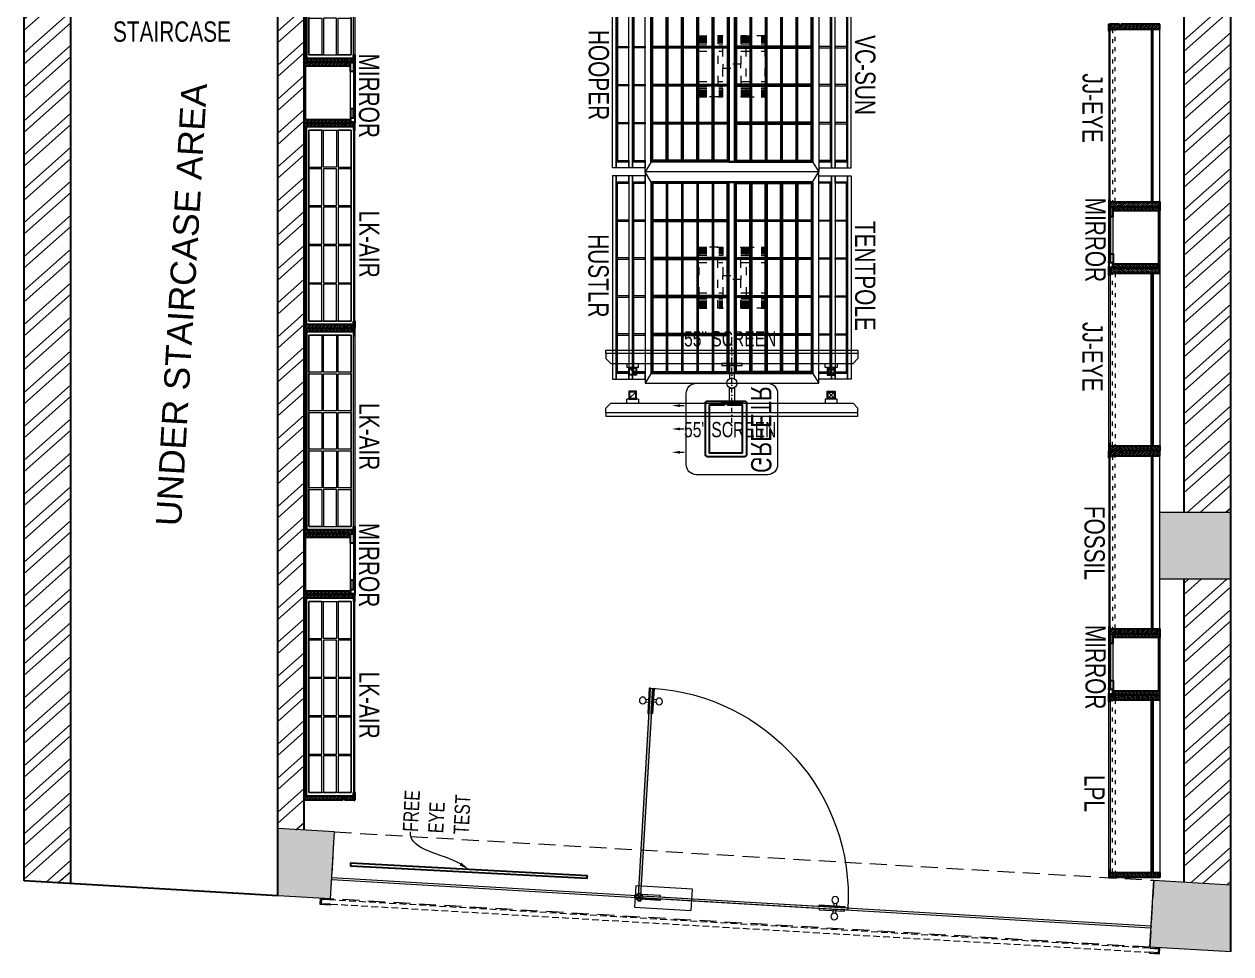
# Model space of a CAD drawing. Header units: feet. Extents: x 4257294 to 4264987, y -5465503 to -5449918.
# Drawn here: x 4258154 to 4264094, y -5465483 to -5460907 of the extents above; entities that cross this region are included whole.
import ezdxf
from ezdxf import colors
from ezdxf.entities.mleader import LeaderData, LeaderLine
from ezdxf.math import Vec2, Vec3

# ---------------------------------------------------------------- set-up
doc = ezdxf.new("R2010")
doc.units = ezdxf.units.FT
doc.header["$LTSCALE"] = 33
doc.header["$MEASUREMENT"] = 0
for name, pattern in [('ACAD_ISO03W100', [30, 12, -18]), ('DASHDOT2', [0.5, 0.25, -0.125, 0, -0.125]), ('HIDDEN', [9.525, 6.35, -3.175]), ('HIDDENX2', [0.75, 0.5, -0.25])]:
    doc.linetypes.add(name, pattern=pattern)
for name, color, linetype, lineweight in [('A-COL', 243, 'Continuous', 9), ('A-Glazing', 4, 'Continuous', 20), ('A-shutter', 8, 'Continuous', 18), ('A-STAIR', 6, 'Continuous', 5), ('beam', 90, 'Continuous', 9), ('column hatch', 5, 'Continuous', 0), ('Glazing', 141, 'Continuous', 15), ('LENS-DIM', 252, 'Continuous', 5), ('LENS-TEXT', 31, 'Continuous', 5), ('LENS_TEXT', 31, 'Continuous', 5), ('LK-EQPMT', 3, 'Continuous', 18), ('LK-FF&E FLOOR', 1, 'Continuous', 9), ('LK-FF&E WALL', 1, 'Continuous', 9), ('LK-IT', 3, 'Continuous', 18), ('LN-ELEVATION-1', 81, 'Continuous', 25), ('LN-ELEVATION-2', 103, 'Continuous', 20), ('LN-ELEVATION-3', 125, 'Continuous', 18), ('LN-ELEVATION-4', 145, 'Continuous', 13), ('LN-ELEVATION-5', 167, 'Continuous', 5), ('LN-HATCH', 251, 'Continuous', 0), ('PLANO-TXT', 252, 'Continuous', 5), ('rolling shutter', 1, 'Continuous', 5)]:
    doc.layers.add(name, color=color, linetype=linetype, lineweight=lineweight)
doc.layers.add('A-WALL', color=1, linetype='Continuous')
doc.styles.add('LK TXT', font='GILC____.TTF', dxfattribs={"height": 100})
doc.styles.add('PDF ArialMT', font='arial.ttf')
doc.styles.get("Standard").update_dxf_attribs({"font": 'GILC____.TTF'})
pattern_1 = [(45, (7858558.917, 3503823.203), (-4.4901280605, 4.4901280605), [])]
pattern_2 = [(225, (-10889854.33, 5277385.66), (88.2999593, -88.2999593), []), (225, (-10889913.2, 5277385.66), (88.2999593, -88.2999593), [])]
pattern_3 = [(45, (4208834.247, 1706614.74), (-4.4901280605, 4.4901280605), [])]
pattern_4 = [(45, (4209134.247, 1706614.74), (-4.4901280605, 4.4901280605), [])]

# ---------------------------------------------------------------- blocks, each defined once
blk = doc.blocks.new('VC HD 1010')
at = {"layer": 'LN-HATCH', "ltscale": 0.5}
h = blk.add_hatch(dxfattribs=at)
h.set_pattern_fill('ANSI31', color=256, scale=2)
h.set_pattern_definition([(45, (3761554.586, 1795022.936), (-4.490128061, 4.490128061), [])])
h.paths.add_polyline_path([(-505.2, 24), (-505.2, -166), (-499.2, -166), (-499.2, -176), (-505.2, -176), (-505.2, -220), (-487.2, -220), (-487.2, 24)])
h = blk.add_hatch(dxfattribs=at)
h.set_pattern_fill('ANSI31', color=256, scale=2)
h.set_pattern_definition(pattern_1)
h.paths.add_polyline_path([(504.8, 24), (504.8, -166), (498.8, -166), (498.8, -176), (504.8, -176), (504.8, -220), (486.8, -220), (486.8, 24)])
h = blk.add_hatch(dxfattribs=at)
h.set_pattern_fill('ANSI31', color=256, scale=2)
h.set_pattern_definition([(45, (7858741.917, 3503823.203), (-4.4901280605, 4.4901280605), [])])
h.paths.add_polyline_path([(-470.2, -220), (-470.2, -226), (-505.2, -226), (-505.2, -220)])
h = blk.add_hatch(dxfattribs=at)
h.set_pattern_fill('ANSI31', color=256, scale=2)
h.set_pattern_definition(pattern_1)
h.paths.add_polyline_path([(476.8, -220), (476.8, -226), (511.8, -226), (511.8, -220)])
at = {"layer": 'LN-ELEVATION-1', "ltscale": 0.5}
for points in [[(-505.2, 24), (-505.2, -166), (-499.2, -166), (-499.2, -176), (-505.2, -176), (-505.2, -220), (-487.2, -220), (-487.2, 24)], [(486.8, 12), (-487.2, 12), (-487.2, 18), (486.8, 18)], [(504.8, 24), (504.8, -166), (498.8, -166), (498.8, -176), (504.8, -176), (504.8, -220), (486.8, -220), (486.8, 24)], [(-470.2, -220), (-470.2, -226), (-505.2, -226), (-505.2, -220)], [(469.8, -220), (469.8, -226), (504.8, -226), (504.8, -220)]]:
    blk.add_lwpolyline(points, close=True, dxfattribs=at)
at = {"layer": 'LN-ELEVATION-2', "ltscale": 0.5}
blk.add_lwpolyline([(470.2, 0), (-470.2, 0), (-470.2, -208), (470.2, -208)], close=True, dxfattribs=at)
at = {"layer": 'LN-ELEVATION-3', "ltscale": 0.5}
for p, q in [((-487.2, 24), (486.8, 24)), ((-470.2, -220), (469.8, -220)), ((469.8, -226), (-470.2, -226))]:
    blk.add_line(p, q, dxfattribs=at)
for points in [[(-470.2, 0), (-288.5, 0), (-288.5, -64), (-470.2, -64)], [(-280.5, 0), (-98.8, 0), (-98.8, -64), (-280.5, -64)], [(-90.8, 0), (90.8, 0), (90.8, -64), (-90.8, -64)], [(98.8, 0), (280.5, 0), (280.5, -64), (98.8, -64)], [(288.5, 0), (470.2, 0), (470.2, -64), (288.5, -64)], [(-470.2, -136), (-288.5, -136), (-288.5, -72), (-470.2, -72)], [(-280.5, -72), (-98.8, -72), (-98.8, -136), (-280.5, -136)], [(-90.8, -72), (90.8, -72), (90.8, -136), (-90.8, -136)], [(98.8, -72), (280.5, -72), (280.5, -136), (98.8, -136)], [(288.5, -72), (470.2, -72), (470.2, -136), (288.5, -136)], [(-470.2, -144), (-288.5, -144), (-288.5, -208), (-470.2, -208)], [(-280.5, -144), (-98.8, -144), (-98.8, -208), (-280.5, -208)], [(-90.8, -144), (90.8, -144), (90.8, -208), (-90.8, -208)], [(98.8, -144), (280.5, -144), (280.5, -208), (98.8, -208)], [(288.5, -144), (470.2, -144), (470.2, -208), (288.5, -208)]]:
    blk.add_lwpolyline(points, close=True, dxfattribs=at)
blk = doc.blocks.new('MIRROR')
at = {"layer": 'LN-HATCH', "ltscale": 0.5}
h = blk.add_hatch(dxfattribs=at)
h.set_pattern_fill('ANSI31', color=256, scale=2)
h.set_pattern_definition([(45, (4060433.7416, 1708720.787), (-4.4901280605, 4.4901280605), [])])
h.paths.add_polyline_path([(212.9, 101.3), (230.9, 101.3), (230.9, -127.7), (212.9, -127.7)])
h.paths.add_polyline_path([(230.9, 95.3), (494.9, 95.3), (494.9, 101.3), (230.9, 101.3)])
h.paths.add_polyline_path([(512.9, 101.3), (494.9, 101.3), (494.9, -127.7), (512.9, -127.7)])
at = {"layer": 'Defpoints'}
blk.add_lwpolyline([(512.9, 101.3), (212.9, 101.3), (212.9, -148.7), (512.9, -148.7)], close=True, dxfattribs=at)
at = {"layer": 'LN-ELEVATION-1'}
for points in [[(212.9, 101.3), (230.9, 101.3), (230.9, -127.7), (212.9, -127.7)], [(230.9, 95.3), (494.9, 95.3), (494.9, 101.3), (230.9, 101.3)], [(512.9, 101.3), (494.9, 101.3), (494.9, -127.7), (512.9, -127.7)], [(259.9, -141.7), (259.9, -127.7), (214.9, -127.7), (214.9, -148.7), (223.9, -148.7), (223.9, -147.2), (216.4, -147.2), (216.4, -141.7)], [(442.9, -141.7), (442.9, -127.7), (487.9, -127.7), (487.9, -148.7), (478.9, -148.7), (478.9, -147.2), (486.4, -147.2), (486.4, -141.7)], [(504.9, -148.7), (504.9, -147.2), (509.4, -147.2), (509.4, -129.2), (487.9, -129.2), (487.9, -127.7), (510.9, -127.7), (510.9, -148.7)]]:
    blk.add_lwpolyline(points, close=True, dxfattribs=at)
at = {"layer": 'LN-ELEVATION-2', "color": 4, "lineweight": 0}
blk.add_lwpolyline([(216.4, -141.7), (486.4, -141.7), (486.4, -147.2), (216.4, -147.2)], close=True, dxfattribs=at)
at = {"layer": 'LN-ELEVATION-2'}
blk.add_lwpolyline([(259.9, -141.7), (442.9, -141.7), (442.9, -127.7), (259.9, -127.7)], close=True, dxfattribs=at)
at = {"layer": 'LN-ELEVATION-4', "ltscale": 0.5}
blk.add_line((478.9, -148.7), (223.9, -148.7), dxfattribs=at)
blk = doc.blocks.new('*U45')
at = {"layer": 'A-shutter', "color": 5, "ltscale": 10}
for points in [[(41038450.5, -1561539.2), (41038450.5, -1561544.2), (41038405.5, -1561544.2), (41038405.5, -1561564.2), (41038450.5, -1561564.2), (41038450.5, -1561569.2), (41038400.5, -1561569.2), (41038400.5, -1561539.2)], [(41042490.5, -1561539.2), (41042490.5, -1561544.2), (41042535.5, -1561544.2), (41042535.5, -1561564.2), (41042490.5, -1561564.2), (41042490.5, -1561569.2), (41042540.5, -1561569.2), (41042540.5, -1561539.2)]]:
    blk.add_lwpolyline(points, close=True, dxfattribs=at)
at = {"layer": 'A-shutter', "color": 5, "linetype": 'HIDDENX2', "ltscale": 2}
blk.add_lwpolyline([(41038405.5, -1561544.2), (41038405.5, -1561564.2), (41042535.5, -1561564.2), (41042535.5, -1561544.2)], close=True, dxfattribs=at)
blk = doc.blocks.new('A$C6d6d0015')
at = {"layer": 'column hatch'}
h = blk.add_hatch(color=8, dxfattribs=at)
h.dxf.hatch_style = 1
h.paths.add_polyline_path([(-2030.8, 2065.4), (-2415.7, 2065.4), (-2391.2, 1650.4), (-2030.8, 1650.4)])
h.paths.add_polyline_path([(3522.7, 2280.5), (3173.3, 2259.9), (3196.8, 1860.6), (3546.2, 1881.2)])
h.paths.add_polyline_path([(3335.5, 5458.2), (2888.5, 5413.3), (2888.5, 5062.2), (3358.9, 5062.2)])
h.paths.add_polyline_path([(-1734.5, -3463.3), (-2088.8, -3484.2), (-2065.3, -3883.5), (-1710.9, -3862.6)])
h.paths.add_polyline_path([(3854.3, -3349.7), (3504.9, -3370.3), (3527.8, -3759.6), (3877.2, -3739.1)])
h.paths.add_polyline_path([(4102.4, -7562.4), (3753, -7583), (3772.4, -7912.4), (4121.8, -7891.9)])
h.paths.add_polyline_path([(4210.1, -9392.8), (3829.8, -9392.8), (3829.8, -9722.8), (4229.6, -9722.8)])
h.paths.add_polyline_path([(-210.2, -9392.8), (-490.5, -9392.8), (-471, -9722.8), (-210.2, -9722.8)])
at = {"layer": 'LN-HATCH'}
h = blk.add_hatch(dxfattribs=at)
h.set_pattern_fill('ANSI32', color=256, scale=333, angle=180)
h.set_pattern_definition(pattern_2)
h.paths.add_polyline_path([(-1835.7, -3870), (-2065.3, -3883.5), (-1721.4, -9722.8), (-1491, -9722.8)])
h.paths.add_polyline_path([(-2160.8, 1650.4), (-2391.2, 1650.4), (-2088.8, -3484.2), (-1859.2, -3470.7)])
h.paths.add_polyline_path([(-2283.8, 4662.4), (2888.5, 5182.2), (2888.5, 5413.3), (-2580.5, 4863.8), (-2415.7, 2065.4), (-2130.8, 2065.4)])
h.paths.add_polyline_path([(3358.9, 5062.2), (3128.5, 5062.2), (3293.1, 2267), (3522.7, 2280.5)])
h.paths.add_polyline_path([(3546.2, 1881.2), (3316.6, 1867.7), (3624.7, -3363.2), (3854.3, -3349.7)])
h.paths.add_polyline_path([(3877.2, -3739.1), (3647.6, -3752.6), (3872.8, -7576), (4102.4, -7562.4)])
h.paths.add_polyline_path([(4121.8, -7891.9), (3892.2, -7905.4), (3979.8, -9392.8), (4210.1, -9392.8)])
h = blk.add_hatch(dxfattribs=at)
h.set_pattern_fill('ANSI32', color=256, scale=333, angle=180)
h.set_pattern_definition(pattern_2)
h.paths.add_polyline_path([(-713, -3403.2), (-842.8, -3410.8), (-490.5, -9392.8), (-360.2, -9392.8)])
at = {"layer": 'A-COL'}
for p, q in [((3753, -7583), (4102.4, -7562.4)), ((3772.4, -7912.4), (3753, -7583)), ((4121.8, -7891.9), (3772.4, -7912.4)), ((-210.2, -9392.8), (-490.5, -9392.8)), ((-210.2, -9722.8), (-210.2, -9392.8)), ((3829.8, -9722.8), (3829.8, -9392.8)), ((3829.8, -9392.8), (4210.1, -9392.8)), ((-210.2, -9722.8), (-471, -9722.8)), ((4229.6, -9722.8), (3829.8, -9722.8))]:
    blk.add_line(p, q, dxfattribs=at)
at = {"layer": 'A-Glazing'}
blk.add_lwpolyline([(-210.2, -9616.8), (3829.8, -9616.8), (3829.8, -9628.8), (-210.2, -9628.8)], close=True, dxfattribs=at)
at = {"layer": 'A-WALL'}
for p, q in [((4229.6, -9722.8), (3335.5, 5458.2)), ((-1721.4, -9722.8), (-2580.5, 4863.8)), ((-471, -9722.8), (-842.8, -3410.8)), ((-360.2, -9392.8), (-713, -3403.2)), ((3872.8, -7576), (3647.6, -3752.6)), ((-1491, -9722.8), (-1835.7, -3870)), ((3979.8, -9392.8), (3892.2, -7905.4)), ((-471, -9722.8), (-1721.4, -9722.8))]:
    blk.add_line(p, q, dxfattribs=at)
at = {"layer": 'beam', "linetype": 'HIDDEN', "ltscale": 0.4}
blk.add_lwpolyline([(-210.2, -9392.8), (3829.8, -9392.8), (3829.8, -9722.8), (-210.2, -9722.8)], close=True, dxfattribs=at)
at = {"layer": 'rolling shutter'}
blk.add_blockref('*U45', (-41038660.7, 1551816.4), dxfattribs=at)
at = {"layer": 'A-STAIR', "insert": (-1114.5, -7937.5), "char_height": 125, "attachment_point": 4, "rotation": 90, "style": 'PDF ArialMT'}
blk.add_mtext('UNDER STAIRCASE AREA', dxfattribs=at)
blk = doc.blocks.new('Entrance Door')
at = {"layer": 'Glazing', "ltscale": 111}
blk.add_hatch(color=256, dxfattribs=at).paths.add_polyline_path([(18, -34.8), (18, -1235), (30, -1235), (30, -34.8)])
at = {"layer": 'Glazing'}
for p, q in [((30, -54.2), (18, -66.2)), ((1117.8, -31.3), (1117.8, -54.3)), ((1117.8, -89.2), (1117.8, -66.3)), ((1132.8, -31.3), (1132.8, -54.3)), ((1132.8, -89.2), (1132.8, -66.3))]:
    blk.add_line(p, q, dxfattribs=at)
at = {"layer": 'Glazing', "ltscale": 44}
for p, q in [((-4.9, -1156.3), (18, -1156.3)), ((-4.9, -1171.3), (18, -1171.3)), ((52.9, -1156.3), (30, -1156.3)), ((52.9, -1171.3), (30, -1171.3))]:
    blk.add_line(p, q, dxfattribs=at)
at = {"layer": 'Glazing'}
for points in [[(320, -120.5), (0, -120.5), (0, 0), (320, 0)], [(0, -54.2), (142.5, -54.2), (142.5, -46.8), (0, -46.8)], [(0, -66.2), (142.5, -66.2), (142.5, -73.7), (0, -73.7)], [(1180.8, -54.3), (1038.3, -54.3), (1038.3, -46.8), (1180.8, -46.8)], [(1180.8, -66.3), (1038.3, -66.3), (1038.3, -73.8), (1180.8, -73.8)]]:
    blk.add_lwpolyline(points, close=True, dxfattribs=at)
at = {"layer": 'Glazing', "ltscale": 222}
blk.add_lwpolyline([(-1.5, -66.2), (1198.8, -66.2), (1198.8, -54.2), (-1.5, -54.2)], close=True, dxfattribs=at)
at = {"layer": 'Glazing', "ltscale": 111}
blk.add_lwpolyline([(18, -34.8), (18, -1235), (30, -1235), (30, -34.8)], close=True, dxfattribs=at)
at = {"layer": 'Glazing', "ltscale": 44}
for points in [[(18, -1092.5), (18, -1235), (10.5, -1235), (10.5, -1092.5)], [(30, -1092.5), (30, -1235), (37.5, -1235), (37.5, -1092.5)]]:
    blk.add_lwpolyline(points, close=True, dxfattribs=at)
at = {"layer": 'Glazing'}
for centre, radius in [((1125.3, -13.9), 19), ((24, -58.7), 19.8), ((1125.3, -106.6), 19)]:
    blk.add_circle(centre, radius, dxfattribs=at)
at = {"layer": 'Glazing', "ltscale": 44}
for centre in [(-22.4, -1163.8), (70.4, -1163.8)]:
    blk.add_circle(centre, 19, dxfattribs=at)
at = {"layer": 'Glazing', "ltscale": 222}
blk.add_arc((24, -60.2), 1174.8, 270, 359.99955, dxfattribs=at)
blk = doc.blocks.new('JJ SH 900')
at = {"layer": 'LN-HATCH', "ltscale": 0.5}
h = blk.add_hatch(dxfattribs=at)
h.set_pattern_fill('ANSI31', color=256, scale=50)
h.paths.add_polyline_path([(-911.8, 0), (-911.8, -190), (-905.8, -190), (-905.8, -200), (-911.8, -200), (-911.8, -244), (-886.8, -244), (-886.8, 0)])
h = blk.add_hatch(dxfattribs=at)
h.set_pattern_fill('ANSI31', color=256, scale=2)
h.set_pattern_definition(pattern_3)
h.paths.add_polyline_path([(-11.8, 0), (-11.8, -190), (-17.8, -190), (-17.8, -200), (-11.8, -200), (-11.8, -244), (-36.8, -244), (-36.8, 0)])
h = blk.add_hatch(dxfattribs=at)
h.set_pattern_fill('ANSI31', color=256, scale=2)
h.set_pattern_definition(pattern_4)
h.paths.add_polyline_path([(-36.8, -40), (-886.8, -40), (-886.8, -34), (-36.8, -34)])
h = blk.add_hatch(dxfattribs=at)
h.set_pattern_fill('ANSI31', color=256, scale=2)
h.set_pattern_definition(pattern_4)
h.paths.add_polyline_path([(-876.8, -244), (-876.8, -250), (-911.8, -250), (-911.8, -244)])
h = blk.add_hatch(dxfattribs=at)
h.set_pattern_fill('ANSI31', color=256, scale=2)
h.set_pattern_definition(pattern_3)
h.paths.add_polyline_path([(-46.8, -244), (-46.8, -250), (-11.8, -250), (-11.8, -244)])
at = {"layer": 'LN-ELEVATION-1', "ltscale": 0.5}
for points in [[(-911.8, 0), (-911.8, -190), (-905.8, -190), (-905.8, -200), (-911.8, -200), (-911.8, -244), (-886.8, -244), (-886.8, 0)], [(-11.8, 0), (-11.8, -190), (-17.8, -190), (-17.8, -200), (-11.8, -200), (-11.8, -244), (-36.8, -244), (-36.8, 0)], [(-36.8, -40), (-886.8, -40), (-886.8, -34), (-36.8, -34)], [(-876.8, -244), (-876.8, -250), (-911.8, -250), (-911.8, -244)], [(-46.8, -244), (-46.8, -250), (-11.8, -250), (-11.8, -244)]]:
    blk.add_lwpolyline(points, close=True, dxfattribs=at)
at = {"layer": 'LN-ELEVATION-3', "ltscale": 0.5}
for p, q in [((-886.8, 0), (-36.8, 0)), ((-876.8, -244), (-46.8, -244)), ((-46.8, -250), (-876.8, -250))]:
    blk.add_line(p, q, dxfattribs=at)
at = {"layer": 'LN-ELEVATION-4', "linetype": 'ACAD_ISO03W100', "ltscale": 0.05}
blk.add_lwpolyline([(-886.8, -220), (-36.8, -220), (-36.8, -232), (-886.8, -232)], close=True, dxfattribs=at)
blk = doc.blocks.new('ffgd')
at = {"layer": 'LN-ELEVATION-4', "linetype": 'ACAD_ISO03W100', "ltscale": 0.1}
blk.add_lwpolyline([(0, 47.3), (0, -41.5), (-20, -41.5), (-20, 47.3)], close=True, dxfattribs=at)
at = {"layer": 'LN-ELEVATION-5', "linetype": 'ACAD_ISO03W100', "ltscale": 0.1}
for p, q in [((-159.9, 165.7), (-159.9, 47.3)), ((-159.7, 165.7), (-159.7, 47.3)), ((-159.4, 165.7), (-159.4, 47.3)), ((-159, 165.7), (-159, 47.3)), ((-158.5, 165.7), (-158.5, 47.3)), ((-157.9, 165.7), (-157.9, 47.3)), ((-157.1, 165.7), (-157.1, 47.3)), ((-156.1, 165.7), (-156.1, 47.3)), ((-154.1, 165.7), (-154.1, 47.3)), ((-151.1, 165.7), (-151.1, 47.3)), ((-146.1, 165.7), (-146.1, 47.3)), ((-141.1, 165.7), (-141.1, 47.3)), ((-135.1, 165.7), (-135.1, 47.3)), ((-128.1, 165.7), (-128.1, 47.3)), ((-120.1, 165.7), (-120.1, 47.3)), ((-111.1, 165.7), (-111.1, 47.3)), ((-102.1, 165.7), (-102.1, 47.3)), ((-85, 165.7), (-85, 47.3)), ((65, 165.7), (65, 47.3)), ((82.1, 165.7), (82.1, 47.3)), ((91.1, 165.7), (91.1, 47.3)), ((100.1, 165.7), (100.1, 47.3)), ((108.1, 165.7), (108.1, 47.3)), ((115.1, 165.7), (115.1, 47.3)), ((121.1, 165.7), (121.1, 47.3)), ((126.1, 165.7), (126.1, 47.3)), ((131.1, 165.7), (131.1, 47.3)), ((134.1, 165.7), (134.1, 47.3)), ((136.1, 165.7), (136.1, 47.3)), ((137.1, 165.7), (137.1, 47.3)), ((137.9, 165.7), (137.9, 47.3)), ((138.5, 165.7), (138.5, 47.3)), ((139, 165.7), (139, 47.3)), ((139.4, 165.7), (139.4, 47.3)), ((139.7, 165.7), (139.7, 47.3)), ((139.9, 165.7), (139.9, 47.3)), ((-159.9, -41.5), (-159.9, -159.9)), ((-159.7, -41.5), (-159.7, -159.9)), ((-159.4, -41.5), (-159.4, -159.9)), ((-159, -41.5), (-159, -159.9)), ((-158.5, -41.5), (-158.5, -159.9)), ((-157.9, -41.5), (-157.9, -159.9)), ((-157.1, -41.5), (-157.1, -159.9)), ((-156.1, -41.5), (-156.1, -159.9)), ((-154.1, -41.5), (-154.1, -159.9)), ((-151.1, -41.5), (-151.1, -159.9)), ((-146.1, -41.5), (-146.1, -159.9)), ((-141.1, -41.5), (-141.1, -159.9)), ((-135.1, -41.5), (-135.1, -159.9)), ((-128.1, -41.5), (-128.1, -159.9)), ((-120.1, -41.5), (-120.1, -159.9)), ((-111.1, -41.5), (-111.1, -159.9)), ((-102.1, -41.5), (-102.1, -159.9)), ((-85, -41.5), (-85, -159.9)), ((65, -41.5), (65, -159.9)), ((82.1, -41.5), (82.1, -159.9)), ((91.1, -41.5), (91.1, -159.9)), ((100.1, -41.5), (100.1, -159.9)), ((108.1, -41.5), (108.1, -159.9)), ((115.1, -41.5), (115.1, -159.9)), ((121.1, -41.5), (121.1, -159.9)), ((126.1, -41.5), (126.1, -159.9)), ((131.1, -41.5), (131.1, -159.9)), ((134.1, -41.5), (134.1, -159.9)), ((136.1, -41.5), (136.1, -159.9)), ((137.1, -41.5), (137.1, -159.9)), ((137.9, -41.5), (137.9, -159.9)), ((138.5, -41.5), (138.5, -159.9)), ((139, -41.5), (139, -159.9)), ((139.4, -41.5), (139.4, -159.9)), ((139.7, -41.5), (139.7, -159.9)), ((139.9, -41.5), (139.9, -159.9))]:
    blk.add_line(p, q, dxfattribs=at)
for points in [[(140, 73), (140, 165.7), (-160, 165.7), (-160, 73)], [(140, -67.1), (140, -159.9), (-160, -159.9), (-160, -67.1)]]:
    blk.add_lwpolyline(points, dxfattribs=at)
for points in [[(140, 73), (140, 47.3), (-160, 47.3), (-160, 73)], [(140, -41.5), (140, -67.1), (-160, -67.1), (-160, -41.5)]]:
    blk.add_lwpolyline(points, close=True, dxfattribs=at)
blk = doc.blocks.new('EURO 1040 x 1175')
at = {"layer": 'LN-ELEVATION-1'}
for points in [[(-470, -327.4), (470, -327.4), (470, 467.6), (-470, 467.6)], [(-470, 85.1), (470, 85.1), (470, 467.6), (-470, 467.6)], [(-283.2, 85.1), (-277.2, 85.1), (-277.2, 467.6), (-283.2, 467.6)], [(-96.4, 85.1), (-90.4, 85.1), (-90.4, 467.6), (-96.4, 467.6)], [(90.4, 85.1), (96.4, 85.1), (96.4, 467.6), (90.4, 467.6)], [(277.2, 85.1), (283.2, 85.1), (283.2, 467.6), (277.2, 467.6)], [(-470, 386.6), (-283.2, 386.6), (-283.2, 392.6), (-470, 392.6)], [(-277.2, 386.6), (-96.4, 386.6), (-96.4, 392.6), (-277.2, 392.6)], [(-90.4, 386.6), (90.4, 386.6), (90.4, 392.6), (-90.4, 392.6)], [(96.4, 386.6), (277.2, 386.6), (277.2, 392.6), (96.4, 392.6)], [(283.2, 386.6), (470, 386.6), (470, 392.6), (283.2, 392.6)], [(-470, 311.2), (-283.2, 311.2), (-283.2, 317.2), (-470, 317.2)], [(-277.2, 311.2), (-96.4, 311.2), (-96.4, 317.2), (-277.2, 317.2)], [(-90.4, 311.2), (90.4, 311.2), (90.4, 317.2), (-90.4, 317.2)], [(96.4, 311.2), (277.2, 311.2), (277.2, 317.2), (96.4, 317.2)], [(283.2, 311.2), (470, 311.2), (470, 317.2), (283.2, 317.2)], [(-470, 235.8), (-283.2, 235.8), (-283.2, 241.8), (-470, 241.8)], [(-277.2, 235.8), (-96.4, 235.8), (-96.4, 241.8), (-277.2, 241.8)], [(-90.4, 235.8), (90.4, 235.8), (90.4, 241.8), (-90.4, 241.8)], [(96.4, 235.8), (277.2, 235.8), (277.2, 241.8), (96.4, 241.8)], [(283.2, 235.8), (470, 235.8), (470, 241.8), (283.2, 241.8)], [(-470, 160.4), (-283.2, 160.4), (-283.2, 166.4), (-470, 166.4)], [(-277.2, 160.4), (-96.4, 160.4), (-96.4, 166.4), (-277.2, 166.4)], [(-90.4, 160.4), (90.4, 160.4), (90.4, 166.4), (-90.4, 166.4)], [(96.4, 160.4), (277.2, 160.4), (277.2, 166.4), (96.4, 166.4)], [(283.2, 160.4), (470, 160.4), (470, 166.4), (283.2, 166.4)], [(-470, 85.1), (470, 85.1), (470, 55.1), (-470, 55.1)], [(-470, 55.1), (470, 55.1), (470, -327.4), (-470, -327.4)], [(-283.2, 55.1), (-277.2, 55.1), (-277.2, -327.4), (-283.2, -327.4)], [(-96.4, 55.1), (-90.4, 55.1), (-90.4, -327.4), (-96.4, -327.4)], [(90.4, 55.1), (96.4, 55.1), (96.4, -327.4), (90.4, -327.4)], [(277.2, 55.1), (283.2, 55.1), (283.2, -327.4), (277.2, -327.4)], [(-470, -20.3), (-283.2, -20.3), (-283.2, -26.3), (-470, -26.3)], [(-277.2, -20.3), (-96.4, -20.3), (-96.4, -26.3), (-277.2, -26.3)], [(-90.4, -20.3), (90.4, -20.3), (90.4, -26.3), (-90.4, -26.3)], [(96.4, -20.3), (277.2, -20.3), (277.2, -26.3), (96.4, -26.3)], [(283.2, -20.3), (470, -20.3), (470, -26.3), (283.2, -26.3)], [(-470, -95.7), (-283.2, -95.7), (-283.2, -101.7), (-470, -101.7)], [(-277.2, -95.7), (-96.4, -95.7), (-96.4, -101.7), (-277.2, -101.7)], [(-90.4, -95.7), (90.4, -95.7), (90.4, -101.7), (-90.4, -101.7)], [(96.4, -95.7), (277.2, -95.7), (277.2, -101.7), (96.4, -101.7)], [(283.2, -95.7), (470, -95.7), (470, -101.7), (283.2, -101.7)], [(-470, -171.1), (-283.2, -171.1), (-283.2, -177.1), (-470, -177.1)], [(-277.2, -171.1), (-96.4, -171.1), (-96.4, -177.1), (-277.2, -177.1)], [(-90.4, -171.1), (90.4, -171.1), (90.4, -177.1), (-90.4, -177.1)], [(96.4, -171.1), (277.2, -171.1), (277.2, -177.1), (96.4, -177.1)], [(283.2, -171.1), (470, -171.1), (470, -177.1), (283.2, -177.1)], [(-470, -246.4), (-283.2, -246.4), (-283.2, -252.4), (-470, -252.4)], [(-277.2, -246.4), (-96.4, -246.4), (-96.4, -252.4), (-277.2, -252.4)], [(-90.4, -246.4), (90.4, -246.4), (90.4, -252.4), (-90.4, -252.4)], [(96.4, -246.4), (277.2, -246.4), (277.2, -252.4), (96.4, -252.4)], [(283.2, -246.4), (470, -246.4), (470, -252.4), (283.2, -252.4)]]:
    blk.add_lwpolyline(points, close=True, dxfattribs=at)
for points in [[(-283.2, 461.6), (-464, 461.6), (-464, 317.2)], [(-96.4, 461.6), (-277.2, 461.6)], [(90.4, 461.6), (-90.4, 461.6)], [(277.2, 461.6), (96.4, 461.6)], [(464, 317.2), (464, 461.6), (283.2, 461.6)], [(-464, 311.2), (-464, 241.8)], [(464, 241.8), (464, 311.2)], [(-464, 235.8), (-464, 166.4)], [(464, 166.4), (464, 235.8)], [(-464, 160.4), (-464, 91.1), (-283.2, 91.1)], [(283.2, 91.1), (464, 91.1), (464, 160.4)], [(-277.2, 91.1), (-96.4, 91.1)], [(-90.4, 91.1), (90.4, 91.1)], [(96.4, 91.1), (277.2, 91.1)], [(-464, -20.3), (-464, 49.1), (-283.2, 49.1)], [(-277.2, 49.1), (-96.4, 49.1)], [(-90.4, 49.1), (90.4, 49.1)], [(96.4, 49.1), (277.2, 49.1)], [(283.2, 49.1), (464, 49.1), (464, -20.3)], [(-464, -95.7), (-464, -26.3)], [(464, -26.3), (464, -95.7)], [(-464, -171.1), (-464, -101.7)], [(464, -101.7), (464, -171.1)], [(-283.2, -321.4), (-464, -321.4), (-464, -177.1)], [(464, -177.1), (464, -321.4), (283.2, -321.4)], [(-96.4, -321.4), (-277.2, -321.4)], [(90.4, -321.4), (-90.4, -321.4)], [(277.2, -321.4), (96.4, -321.4)]]:
    blk.add_lwpolyline(points, dxfattribs=at)
at = {"layer": 'LN-ELEVATION-2'}
blk.add_lwpolyline([(-520, -357.4), (520, -357.4), (520, 497.6), (-520, 497.6)], close=True, dxfattribs=at)
for points in [[(-470, 467.6), (-520, 497.6)], [(470, 467.6), (520, 497.6)], [(-470, -327.4), (-520, -357.4)], [(470, -327.4), (520, -357.4)]]:
    blk.add_lwpolyline(points, dxfattribs=at)
at = {"layer": 'LN-ELEVATION-3'}
for points in [[(-500, 559.6), (500, 559.6), (500, 577.6), (-500, 577.6)], [(-500, 497.6), (-470, 497.6), (-470, 559.6), (-500, 559.6)], [(470, 497.6), (500, 497.6), (500, 559.6), (470, 559.6)], [(-500, -357.4), (-470, -357.4), (-470, -419.4), (-500, -419.4)], [(470, -357.4), (500, -357.4), (500, -419.4), (470, -419.4)], [(-500, -419.4), (500, -419.4), (500, -437.4), (-500, -437.4)]]:
    blk.add_lwpolyline(points, close=True, dxfattribs=at)
at = {"layer": 'LN-ELEVATION-4'}
for points in [[(-500, 639.6), (500, 639.6), (500, 657.6), (-500, 657.6)], [(-500, 577.6), (-470, 577.6), (-470, 639.6), (-500, 639.6)], [(470, 577.6), (500, 577.6), (500, 639.6), (470, 639.6)], [(-470, 497.6), (-464, 497.6), (-464, 559.6), (-470, 559.6)], [(-464, 553.6), (-283.2, 553.6), (-283.2, 559.6), (-464, 559.6)], [(-283.2, 497.6), (-277.2, 497.6), (-277.2, 559.6), (-283.2, 559.6)], [(-277.2, 553.6), (-96.4, 553.6), (-96.4, 559.6), (-277.2, 559.6)], [(-96.4, 497.6), (-90.4, 497.6), (-90.4, 559.6), (-96.4, 559.6)], [(-90.4, 553.6), (90.4, 553.6), (90.4, 559.6), (-90.4, 559.6)], [(90.4, 497.6), (96.4, 497.6), (96.4, 559.6), (90.4, 559.6)], [(96.4, 553.6), (277.2, 553.6), (277.2, 559.6), (96.4, 559.6)], [(277.2, 497.6), (283.2, 497.6), (283.2, 559.6), (277.2, 559.6)], [(283.2, 553.6), (464, 553.6), (464, 559.6), (283.2, 559.6)], [(464, 497.6), (470, 497.6), (470, 559.6), (464, 559.6)], [(-470, -357.4), (-464, -357.4), (-464, -419.4), (-470, -419.4)], [(-464, -413.4), (-283.2, -413.4), (-283.2, -419.4), (-464, -419.4)], [(-283.2, -357.4), (-277.2, -357.4), (-277.2, -419.4), (-283.2, -419.4)], [(-277.2, -413.4), (-96.4, -413.4), (-96.4, -419.4), (-277.2, -419.4)], [(-96.4, -357.4), (-90.4, -357.4), (-90.4, -419.4), (-96.4, -419.4)], [(-90.4, -413.4), (90.4, -413.4), (90.4, -419.4), (-90.4, -419.4)], [(90.4, -357.4), (96.4, -357.4), (96.4, -419.4), (90.4, -419.4)], [(96.4, -413.4), (277.2, -413.4), (277.2, -419.4), (96.4, -419.4)], [(277.2, -357.4), (283.2, -357.4), (283.2, -419.4), (277.2, -419.4)], [(283.2, -413.4), (464, -413.4), (464, -419.4), (283.2, -419.4)], [(464, -357.4), (470, -357.4), (470, -419.4), (464, -419.4)], [(-500, -437.4), (-470, -437.4), (-470, -499.4), (-500, -499.4)], [(470, -437.4), (500, -437.4), (500, -499.4), (470, -499.4)], [(-500, -499.4), (500, -499.4), (500, -517.4), (-500, -517.4)]]:
    blk.add_lwpolyline(points, close=True, dxfattribs=at)
at = {"layer": 'LN-ELEVATION-5'}
for points in [[(-470, 577.6), (-464, 577.6), (-464, 639.6), (-470, 639.6)], [(-464, 633.6), (-283.2, 633.6), (-283.2, 639.6), (-464, 639.6)], [(-283.2, 577.6), (-277.2, 577.6), (-277.2, 639.6), (-283.2, 639.6)], [(-277.2, 633.6), (-96.4, 633.6), (-96.4, 639.6), (-277.2, 639.6)], [(-96.4, 577.6), (-90.4, 577.6), (-90.4, 639.6), (-96.4, 639.6)], [(-90.4, 633.6), (90.4, 633.6), (90.4, 639.6), (-90.4, 639.6)], [(90.4, 577.6), (96.4, 577.6), (96.4, 639.6), (90.4, 639.6)], [(96.4, 633.6), (277.2, 633.6), (277.2, 639.6), (96.4, 639.6)], [(277.2, 577.6), (283.2, 577.6), (283.2, 639.6), (277.2, 639.6)], [(283.2, 633.6), (464, 633.6), (464, 639.6), (283.2, 639.6)], [(464, 577.6), (470, 577.6), (470, 639.6), (464, 639.6)], [(-470, -437.4), (-464, -437.4), (-464, -499.4), (-470, -499.4)], [(-283.2, -437.4), (-277.2, -437.4), (-277.2, -499.4), (-283.2, -499.4)], [(-96.4, -437.4), (-90.4, -437.4), (-90.4, -499.4), (-96.4, -499.4)], [(90.4, -437.4), (96.4, -437.4), (96.4, -499.4), (90.4, -499.4)], [(277.2, -437.4), (283.2, -437.4), (283.2, -499.4), (277.2, -499.4)], [(464, -437.4), (470, -437.4), (470, -499.4), (464, -499.4)], [(-464, -493.4), (-283.2, -493.4), (-283.2, -499.4), (-464, -499.4)], [(-277.2, -493.4), (-96.4, -493.4), (-96.4, -499.4), (-277.2, -499.4)], [(-90.4, -493.4), (90.4, -493.4), (90.4, -499.4), (-90.4, -499.4)], [(96.4, -493.4), (277.2, -493.4), (277.2, -499.4), (96.4, -499.4)], [(283.2, -493.4), (464, -493.4), (464, -499.4), (283.2, -499.4)]]:
    blk.add_lwpolyline(points, close=True, dxfattribs=at)
at = {"layer": 'LENS-DIM'}
blk.add_blockref('ffgd', (10, 67.1), dxfattribs=at)
blk = doc.blocks.new('GREETR 450x450')
at = {"layer": 'LN-ELEVATION-1', "linetype": 'ByBlock', "lineweight": -2}
for p, q in [((481.3, 339.7), (461, 339.7)), ((481.3, 225), (461, 225)), ((481.3, 110.3), (461, 110.3))]:
    blk.add_line(p, q, dxfattribs=at)
at = {"layer": 'LN-ELEVATION-1'}
for points in [[(355.5, 98.3), (355.5, 352.3, 0.414214), (345.5, 362.3), (163.5, 362.3, 0.414214), (153.5, 352.3), (153.5, 98.3, 0.414214), (163.5, 88.3), (345.5, 88.3, 0.414214)], [(264, 342.8), (336.5, 342.8), (336.5, 107.8), (172.5, 107.8), (172.5, 342.8), (245, 342.8, 0.327538), (246.9, 344.2, -0.733799), (262.1, 344.2, 0.327538)]]:
    blk.add_lwpolyline(points, format="xyb", close=True, dxfattribs=at)
at = {"layer": 'LN-ELEVATION-1', "linetype": 'ByBlock', "lineweight": -2}
for points in [[(481.3, 346.4), (481.3, 333.1), (521.3, 339.7)], [(481.3, 231.7), (481.3, 218.3), (521.3, 225)], [(481.3, 116.9), (481.3, 103.6), (521.3, 110.3)]]:
    blk.add_solid(points, dxfattribs=at)
at = {"layer": 'LN-ELEVATION-2'}
blk.add_lwpolyline([(50, 0), (400, 0, 0.414214), (450, 50), (450, 400, 0.414214), (400, 450), (50, 450, 0.414214), (0, 400), (0, 50, 0.414214)], format="xyb", close=True, dxfattribs=at)
at = {"layer": 'LENS-TEXT', "color": 0, "linetype": 'Continuous', "ltscale": 3, "insert": (81.4, 222.4), "char_height": 100, "attachment_point": 5, "rotation": 90, "style": 'LK TXT'}
blk.add_mtext_dynamic_manual_height_columns('GREETR', width=353.056, gutter_width=0.5, heights=[0], dxfattribs=at)
blk = doc.blocks.new('55INCH')
at = {"layer": 'LK-EQPMT', "ltscale": 12}
for p, q in [((2111558.8, 1135690.5), (2111583.2, 1135690.5)), ((2111583.2, 1135690.5), (2111607.7, 1135666)), ((2111607.7, 1134473.9), (2111607.7, 1135666)), ((2111607.7, 1135587.9), (2111627.2, 1135587.9)), ((2111627.2, 1135587.9), (2111627.2, 1135529.3)), ((2111627.2, 1135529.3), (2111607.7, 1135529.3)), ((2111627.2, 1134610.6), (2111607.7, 1134610.6)), ((2111627.2, 1134610.6), (2111627.2, 1134552)), ((2111607.7, 1134552), (2111627.2, 1134552)), ((2111558.8, 1134449.5), (2111583.2, 1134449.5)), ((2111583.2, 1134449.5), (2111607.7, 1134473.9))]:
    blk.add_line(p, q, dxfattribs=at)
at = {"layer": 'LK-EQPMT'}
for p, q in [((2111661.6, 1135543.3), (2111631, 1135573.9)), ((2111661.6, 1135573.9), (2111631, 1135543.3)), ((2111661.6, 1134597.1), (2111631, 1134566.5))]:
    blk.add_line(p, q, dxfattribs=at)
at = {"layer": 'LK-EQPMT', "ltscale": 12}
blk.add_lwpolyline([(2111542.6, 1135690.5), (2111558.8, 1135690.5), (2111558.8, 1134449.5), (2111542.6, 1134449.5)], close=True, dxfattribs=at)
at = {"layer": 'LK-EQPMT'}
for points in [[(2111627.2, 1135577.7), (2111627.2, 1135539.5), (2111665.4, 1135539.5), (2111665.4, 1135577.7)], [(2111631, 1135573.9), (2111631, 1135543.3), (2111661.6, 1135543.3), (2111661.6, 1135573.9)], [(2111627.2, 1134562.7), (2111627.2, 1134600.9), (2111665.4, 1134600.9), (2111665.4, 1134562.7)], [(2111631, 1134566.5), (2111631, 1134597.1), (2111661.6, 1134597.1), (2111661.6, 1134566.5)]]:
    blk.add_lwpolyline(points, close=True, dxfattribs=at)

msp = doc.modelspace()

# ---------------------------------------------------------------- linework, layer by layer
msp.add_lwpolyline([(4260926.6, -5465097.9), (4259760.2, -5465036.7), (4259759.6, -5465048.7), (4260926, -5465109.9)], close=True)
at = {"layer": 'LK-IT', "color": 1, "linetype": 'DASHDOT2', "ltscale": 3}
msp.add_line((4261638.1, -5462919), (4261638.1, -5462429.9), dxfattribs=at)
at = {"layer": 'LK-IT'}
for points in [[(4261688.1, -5462577), (4261588.1, -5462577), (4261588.1, -5462587), (4261688.1, -5462587)], [(4261688.1, -5462771.9), (4261588.1, -5462771.9), (4261588.1, -5462761.9), (4261688.1, -5462761.9)]]:
    msp.add_lwpolyline(points, close=True, dxfattribs=at)
for points in [[(4261650.6, -5462652.8), (4261650.6, -5462587), (4261625.6, -5462587), (4261625.6, -5462652.8, -0.267949), (4261650.6, -5462652.8, 1)], [(4261650.6, -5462696.1), (4261650.6, -5462761.9), (4261625.6, -5462761.9), (4261625.6, -5462696.1, 0.267949), (4261650.6, -5462696.1, -1)]]:
    msp.add_lwpolyline(points, format="xyb", dxfattribs=at)
at = {"layer": 'LK-IT', "color": 1}
msp.add_circle((4261638.1, -5462674.4), 25, dxfattribs=at)

# ---------------------------------------------------------------- block references
at = {"layer": 'A-Glazing', "xscale": -0.8748404702499003, "yscale": 0.8748404702499005, "zscale": 0.8748404702499005, "rotation": 176.6296282282612}
msp.add_blockref('Entrance Door', (4261158.6, -5465252.9), dxfattribs=at)
at = {"layer": 'LENS-DIM', "color": 2, "rotation": 356.6296393189618}
msp.add_blockref('A$C6d6d0015', (4260443.6, -5455518.5), dxfattribs=at)
at = {"layer": 'LK-FF&E FLOOR', "xscale": -1, "rotation": 90}
msp.add_blockref('EURO 1040 x 1175', (4261708.1, -5461114.4), dxfattribs=at)
at = {"layer": 'LK-FF&E FLOOR', "rotation": 90}
msp.add_blockref('EURO 1040 x 1175', (4261708.1, -5462154.4), dxfattribs=at)
at = {"layer": 'LK-FF&E FLOOR', "xscale": -1}
msp.add_blockref('GREETR 450x450', (4261863.1, -5463124.4), dxfattribs=at)
at = {"layer": 'LK-FF&E WALL'}
for name, p, rotation in [('VC HD 1010', (4259555.8, -5460588.7), 90.00000000000003), ('MIRROR', (4263643, -5461594.3), 270), ('JJ SH 900', (4263744.3, -5463019), 270), ('VC HD 1010', (4259555.8, -5462908.7), 90.00000000000003), ('MIRROR', (4263643, -5463694.3), 270), ('JJ SH 900', (4263744.3, -5465119), 270)]:
    msp.add_blockref(name, p, dxfattribs=dict(at, rotation=rotation))
at = {"layer": 'LK-FF&E WALL', "xscale": -1}
for name, p, rotation in [('JJ SH 900', (4263744.3, -5460895.4), 270), ('MIRROR', (4259633.2, -5460880.9), 90), ('VC HD 1010', (4259555.8, -5461899), 90), ('JJ SH 900', (4263744.3, -5462995.4), 270), ('MIRROR', (4259633.2, -5463200.9), 90), ('VC HD 1010', (4259555.8, -5464219), 90)]:
    msp.add_blockref(name, p, dxfattribs=dict(at, rotation=rotation))
at = {"layer": 'LK-IT', "rotation": 270}
msp.add_blockref('55INCH', (3126568.1, -3350969.3), dxfattribs=at)
at = {"layer": 'LK-IT', "xscale": -1, "rotation": 270}
msp.add_blockref('55INCH', (3126568.1, -7574379.5), dxfattribs=at)

# ---------------------------------------------------------------- texts
at = {"layer": 'LENS-TEXT', "color": 0, "linetype": 'Continuous', "ltscale": 3, "insert": (4258881.4, -5460777.8), "char_height": 100, "attachment_point": 5, "style": 'LK TXT'}
msp.add_mtext_dynamic_manual_height_columns('UTILITY AREA UNDER STAIRCASE', width=730.507, gutter_width=1, heights=[0], dxfattribs=at)
at = {"layer": 'LENS-TEXT', "color": 0, "linetype": 'Continuous', "ltscale": 3, "char_height": 75, "width": 783.964, "attachment_point": 5, "style": 'LK TXT'}
for insert in [(4261629.6, -5462456.2), (4261629.6, -5462903.2)]:
    msp.add_mtext('\\pt225;55" SCREEN', dxfattribs=dict(at, insert=insert))
at = {"layer": 'LENS_TEXT', "linetype": 'Continuous', "ltscale": 3, "char_height": 100, "width": 324.474, "attachment_point": 5, "rotation": 270, "style": 'LK TXT'}
for insert in [(4259851.2, -5461259.3), (4263427.9, -5461968.8), (4259851.2, -5463569), (4263427.9, -5464071.6)]:
    msp.add_mtext('{\\C7;MIRROR}', dxfattribs=dict(at, insert=insert))
at = {"layer": 'PLANO-TXT', "linetype": 'Continuous', "ltscale": 3, "char_height": 100, "width": 271.785, "attachment_point": 5, "rotation": 270, "style": 'LK TXT'}
for s, insert in [('HOOPER', (4260982.2, -5461157.6)), ('VC-SUN', (4262293.9, -5461157.6)), ('JJ-EYE', (4263413.2, -5461320.2)), ('LK-AIR', (4259853, -5461990)), ('TENTPOLE', (4262293.9, -5462145.8)), ('HUSTLR', (4260980.6, -5462145.8)), ('JJ-EYE', (4263413.2, -5462544.1)), ('LK-AIR', (4259853, -5462937.4)), ('FOSSIL', (4263422.9, -5463459.9)), ('LK-AIR', (4259853, -5464258.6)), ('LPL', (4263422.9, -5464693))]:
    msp.add_mtext(s, dxfattribs=dict(at, insert=insert))

# ---------------------------------------------------------------- leaders
at = {"layer": 'LENS_TEXT', "color": 1, "linetype": 'Continuous', "ltscale": 3}
ml = msp.add_multileader_mtext('Standard', dxfattribs=at)
ml.set_content('{\\C256;FREE EYE TEST}', color=1)
ml.set_leader_properties(color=256, linetype='ByLayer', lineweight=-1)
ml.build(insert=Vec2(0, 0))
ml.multileader.update_dxf_attribs({"leader_type": 2, "dogleg_length": 0.36, "arrow_head_size": 50})
ctx = ml.context
ctx.base_point, ctx.char_height, ctx.arrow_head_size, ctx.landing_gap_size, ctx.plane_origin, ctx.plane_x_axis, ctx.plane_y_axis = Vec3(4260055, -5464881.7), 75, 50, 0.09, Vec3(4258627.4, -5466086.3), Vec3(0.052448, 0.998624), Vec3(-0.998624, 0.052448)
notes = []
notes.append((ctx, [(0, (1, 1, 0), (4260055, -5464882.1), (0.052448, 0.998624), 0.36, [(1, [(4260343.4, -5465067.3)], 0, [])])]))
ctx.mtext.insert, ctx.mtext.text_direction, ctx.mtext.rotation, ctx.mtext.width, ctx.mtext.flow_direction = Vec3(4260017.1, -5464879.7), Vec3(0.052448, 0.998624), 1.518324, 354.238, 5
for ctx, leaders in notes:
    for number, flags, end, landing, length, lines in leaders:
        leader = LeaderData()
        leader.index, (leader.has_last_leader_line, leader.has_dogleg_vector, leader.attachment_direction) = number, flags
        leader.last_leader_point, leader.dogleg_vector, leader.dogleg_length = Vec3(end), Vec3(landing), length
        for number, points, colour, breaks in lines:
            line = LeaderLine()
            line.index, line.vertices, line.color, line.breaks = number, Vec3.list(points), colors.encode_raw_color(colour), breaks
            leader.lines.append(line)
        ctx.leaders.append(leader)

doc.saveas('drawing.dxf')
